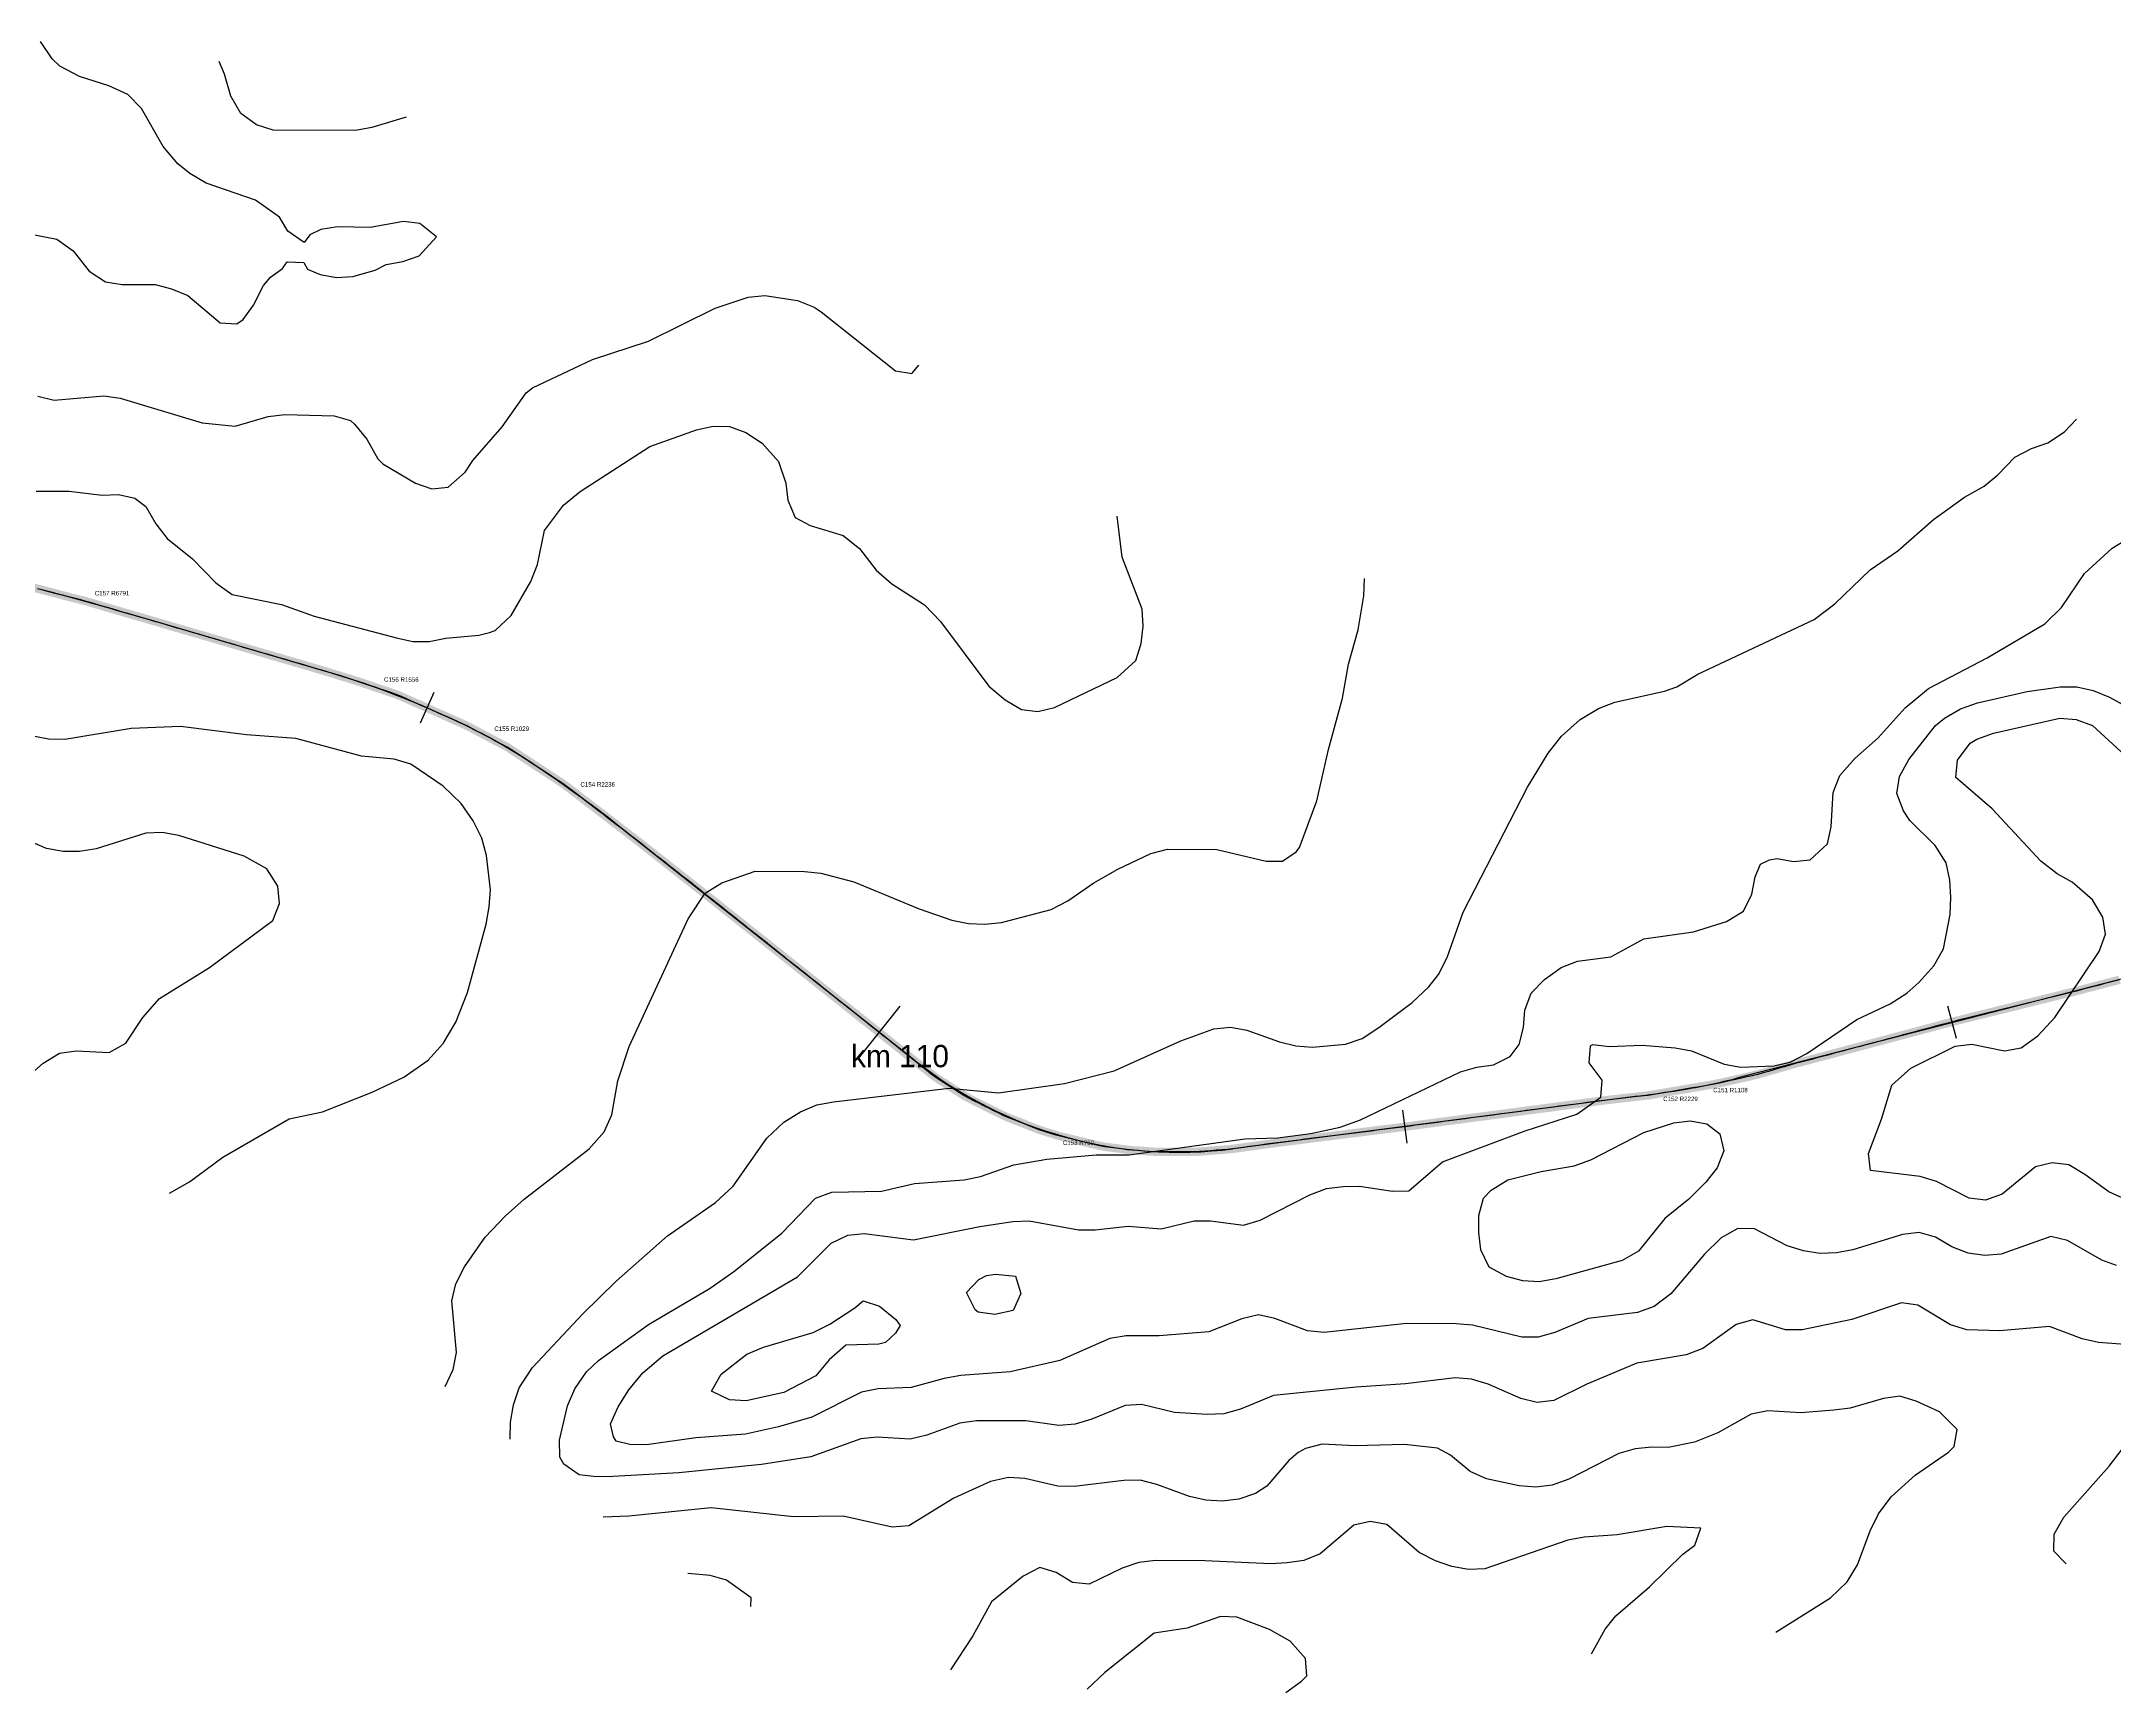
# Model space of a CAD drawing. Header units: metres. Extents: x 697254 to 930473, y 8023396 to 8227001.
# Drawn here: x 843607 to 847325, y 8076656 to 8079618 of the extents above; entities that cross this region are included whole.
import ezdxf

# ---------------------------------------------------------------- set-up
doc = ezdxf.new("R2010")
doc.units = ezdxf.units.M
for name, color, linetype in [('ALIGNMENT_FITTED', 4, 'Continuous'), ('CENTRELINE', 7, 'Continuous'), ('CHAINAGE', 7, 'Continuous'), ('CONTOUR_10M', 33, 'Continuous'), ('CONTOUR_INDEX_50M', 34, 'Continuous'), ('CURVE_LABELS', 4, 'Continuous'), ('GRADE_0-4', 3, 'Continuous')]:
    doc.layers.add(name, color=color, linetype=linetype)

msp = doc.modelspace()

# ---------------------------------------------------------------- linework, layer by layer
at = {"layer": 'ALIGNMENT_FITTED'}
for p, q in [((843612.6, 8078632.8), (843607.5, 8078634.1)), ((844117.3, 8078487.5), (843785.2, 8078584.7)), ((844337.6, 8078404.8), (844313.8, 8078415.4)), ((845174.5, 8077789), (844643.7, 8078209.3)), ((847475.7, 8077971.3), (846647.6, 8077757.8)), ((846470.4, 8077725.5), (845743.9, 8077631.1))]:
    msp.add_line(p, q, dxfattribs=at)
for centre, radius, start, end in [((841878.1, 8072066.5), 6791.4, 73.69148, 75.20319), ((843680.4, 8076994), 1556.2, 65.9816, 73.6915), ((843918.7, 8077464.8), 1029.1, 56.6611, 65.9816), ((843255.4, 8076456.6), 2236, 51.6203, 56.6611), ((845646.1, 8078384.5), 759.6, -128.3797, -82.6003), ((846371, 8078830.9), 1108.2, -80.3618, -75.5458), ((846183.3, 8079936.4), 2229.5, -82.6003, -80.3618)]:
    msp.add_arc(centre, radius, start, end, dxfattribs=at)
at = {"layer": 'CENTRELINE'}
msp.add_polyline3d([(847334.2, 8077934.3, 1211.6), (847324.5, 8077931.8, 1211.9), (847314.8, 8077929.3, 1212.3), (847305.1, 8077926.8, 1212.4), (847295.5, 8077924.2, 1212.1), (847285.8, 8077921.7, 1211.9), (847276.1, 8077919.2, 1211.6), (847266.4, 8077916.7, 1210.8), (847256.7, 8077914.2, 1210.1), (847247, 8077911.8, 1209.6), (847237.3, 8077909.4, 1209.3), (847227.5, 8077906.9, 1209), (847217.8, 8077904.5, 1208.7), (847208.1, 8077902.1, 1208.2), (847198.4, 8077899.7, 1207.7), (847188.7, 8077897.3, 1207), (847179, 8077894.9, 1206.7), (847169.2, 8077892.5, 1206.4), (847159.5, 8077890.1, 1206.3), (847149.8, 8077887.7, 1206.4), (847140.1, 8077885.2, 1206.5), (847130.4, 8077882.8, 1206.7), (847120.7, 8077880.4, 1206.7), (847111, 8077878, 1206.6), (847101.2, 8077875.6, 1206.5), (847091.5, 8077873.2, 1206.5), (847081.8, 8077870.8, 1206.5), (847072.1, 8077868.4, 1206.5), (847062.4, 8077865.9, 1206.1), (847052.7, 8077863.5, 1206), (847042.9, 8077861.1, 1206), (847033.2, 8077858.6, 1206), (847023.6, 8077856.1, 1205.9), (847013.9, 8077853.5, 1205.8), (847004.2, 8077850.9, 1205.7), (846994.5, 8077848.3, 1205.5), (846984.9, 8077845.8, 1205.3), (846975.2, 8077843.2, 1205), (846965.5, 8077840.6, 1204.7), (846955.9, 8077838, 1204.2), (846946.2, 8077835.4, 1204.1), (846936.5, 8077832.9, 1204.1), (846926.8, 8077830.3, 1204.2), (846917.2, 8077827.7, 1204.2), (846907.5, 8077825.1, 1204.3), (846897.8, 8077822.5, 1204.3), (846888.1, 8077820, 1204.2), (846878.5, 8077817.4, 1203.9), (846868.8, 8077814.8, 1203.6), (846859.1, 8077812.2, 1203.1), (846849.4, 8077809.7, 1202.4), (846839.8, 8077807.1, 1201.8), (846830.1, 8077804.5, 1201.4), (846820.4, 8077801.9, 1201.5), (846810.8, 8077799.3, 1201.5), (846801.1, 8077796.8, 1201.4), (846791.4, 8077794.2, 1201.3), (846781.7, 8077791.6, 1201.1), (846772.1, 8077789, 1200.9), (846762.4, 8077786.5, 1200.7), (846752.7, 8077783.9, 1200.6), (846743.1, 8077781.2, 1200.4), (846733.4, 8077778.4, 1200.2), (846723.8, 8077775.7, 1200.1), (846714.2, 8077772.9, 1200.2), (846704.6, 8077770.1, 1200.6), (846695, 8077767.3, 1201), (846685.4, 8077764.6, 1201.6), (846675.6, 8077762.3, 1201.7), (846665.9, 8077760, 1201.5), (846656.1, 8077757.8, 1201.2), (846646.3, 8077755.6, 1201.2), (846636.6, 8077753.4, 1201.1), (846626.8, 8077751.2, 1201), (846617, 8077749, 1201.3), (846607.2, 8077747, 1201.8), (846597.4, 8077745.3, 1202.3), (846587.5, 8077743.7, 1202.8), (846577.6, 8077742, 1203.3), (846567.7, 8077740.3, 1203.7), (846557.9, 8077738.6, 1203.7), (846548, 8077737, 1203.5), (846538.1, 8077735.3, 1203.3), (846528.3, 8077733.6, 1203.1), (846518.4, 8077731.9, 1203), (846508.5, 8077730.2, 1202.7), (846498.7, 8077728.6, 1202.4), (846488.8, 8077727, 1201.9), (846478.8, 8077725.9, 1201.4), (846468.9, 8077724.8, 1200.8), (846458.9, 8077723.6, 1200.3), (846449, 8077722.5, 1199.7), (846439, 8077721.3, 1199.4), (846429.1, 8077720.2, 1199.1), (846419.2, 8077719, 1198.9), (846409.2, 8077717.9, 1198.4), (846399.3, 8077716.6, 1198), (846389.4, 8077715.3, 1197.6), (846379.4, 8077714, 1197.2), (846369.5, 8077712.7, 1196.9), (846359.6, 8077711.4, 1196.5), (846349.7, 8077710.1, 1196.3), (846339.7, 8077708.8, 1196.2), (846329.8, 8077707.4, 1196), (846319.9, 8077706.1, 1195.8), (846310, 8077704.8, 1195.6), (846300, 8077703.5, 1195.4), (846290.1, 8077702.2, 1195.2), (846280.2, 8077700.9, 1194.9), (846270.3, 8077699.6, 1194.7), (846260.3, 8077698.3, 1194.3), (846250.4, 8077697, 1193.8), (846240.5, 8077695.6, 1193.3), (846230.6, 8077694.3, 1193), (846220.6, 8077693, 1192.8), (846210.7, 8077691.7, 1192.5), (846200.8, 8077690.4, 1192.4), (846190.9, 8077689.1, 1192.4), (846180.9, 8077687.8, 1192.4), (846171, 8077686.5, 1192.4), (846161.1, 8077685.2, 1192.4), (846151.2, 8077683.8, 1192.3), (846141.2, 8077682.5, 1192.2), (846131.3, 8077681.2, 1191.9), (846121.4, 8077679.9, 1191.6), (846111.5, 8077678.6, 1191.5), (846101.5, 8077677.3, 1191.3), (846091.6, 8077676, 1191.1), (846081.7, 8077674.7, 1190.8), (846071.8, 8077673.4, 1190.5), (846061.8, 8077672, 1190.1), (846051.9, 8077670.7, 1189.8), (846042, 8077669.4, 1189.4), (846032.1, 8077668.1, 1189), (846022.1, 8077666.9, 1189), (846012.2, 8077665.6, 1189.1), (846002.3, 8077664.4, 1189.2), (845992.3, 8077663.1, 1189.3), (845982.4, 8077661.9, 1189.4), (845972.5, 8077660.6, 1189.6), (845962.5, 8077659.4, 1189.9), (845952.6, 8077658.2, 1190.2), (845942.7, 8077656.9, 1190.4), (845932.7, 8077655.7, 1190.5), (845922.8, 8077654.4, 1190.4), (845912.9, 8077653.2, 1190.4), (845902.9, 8077651.9, 1190.4), (845893, 8077650.7, 1190.3), (845883.1, 8077649.4, 1190.3), (845873.1, 8077648.2, 1190.3), (845863.2, 8077646.9, 1190.3), (845853.3, 8077645.7, 1190.3), (845843.3, 8077644.4, 1190.2), (845833.4, 8077643.2, 1190.1), (845823.5, 8077641.9, 1189.9), (845813.6, 8077640.6, 1189.7), (845803.6, 8077639.2, 1189.6), (845793.7, 8077637.9, 1189.7), (845783.8, 8077636.5, 1190.3), (845773.9, 8077635.1, 1190.9), (845764, 8077633.8, 1191.3), (845754.1, 8077632.4, 1191.3), (845744.1, 8077631.1, 1191.4), (845734.2, 8077630.1, 1191.4), (845724.2, 8077629.3, 1191.2), (845714.2, 8077628.5, 1190.9), (845704.2, 8077627.7, 1190.7), (845694.3, 8077626.9, 1190.9), (845684.3, 8077626.1, 1191), (845674.3, 8077625.7, 1191), (845664.3, 8077625.7, 1191), (845654.3, 8077625.6, 1190.9), (845644.3, 8077625.6, 1190.9), (845634.2, 8077625.5, 1190.8), (845624.2, 8077625.5, 1190.8), (845614.2, 8077625.5, 1190.6), (845604.2, 8077625.8, 1190.2), (845594.2, 8077626.5, 1189.7), (845584.2, 8077627.2, 1189.3), (845574.3, 8077627.9, 1188.9), (845564.3, 8077628.5, 1188.6), (845554.3, 8077629.6, 1188.4), (845544.4, 8077630.9, 1188.5), (845534.5, 8077632.2, 1188.5), (845524.5, 8077633.5, 1188.4), (845514.6, 8077634.8, 1188.2), (845504.8, 8077636.7, 1187.8), (845495.1, 8077639.1, 1187.3), (845485.3, 8077641.4, 1186.8), (845475.6, 8077643.7, 1186.3), (845465.9, 8077646.1, 1186), (845456.1, 8077648.4, 1186), (845446.4, 8077650.8, 1186.1), (845436.7, 8077653.1, 1186.1), (845427.1, 8077655.9, 1186), (845417.5, 8077658.8, 1185.9), (845407.9, 8077661.7, 1185.6), (845398.4, 8077664.7, 1185.1), (845389, 8077668.4, 1184.5), (845379.7, 8077672, 1184.1), (845370.4, 8077675.7, 1183.7), (845361.1, 8077679.3, 1183.2), (845351.7, 8077682.9, 1182.8), (845342.4, 8077686.6, 1182.4), (845333.2, 8077690.6, 1182), (845324.3, 8077695, 1181.5), (845315.3, 8077699.5, 1181.5), (845306.4, 8077704, 1181.4), (845297.4, 8077708.5, 1181.2), (845288.5, 8077713, 1181.1), (845279.5, 8077717.4, 1181.2), (845270.6, 8077721.9, 1181.2), (845261.8, 8077726.7, 1181.1), (845253.3, 8077732.1, 1180.6), (845244.9, 8077737.5, 1180.2), (845236.5, 8077742.9, 1179.9), (845228.1, 8077748.4, 1179.6), (845219.7, 8077753.8, 1179.4), (845211.3, 8077759.2, 1179.3), (845203.3, 8077765.3, 1179), (845195.5, 8077771.5, 1178.6), (845187.7, 8077777.8, 1178.2), (845179.9, 8077784, 1177.8), (845172, 8077790.2, 1177.7), (845164.2, 8077796.5, 1177.6), (845156.4, 8077802.7, 1177.5), (845148.5, 8077808.9, 1177.4), (845140.7, 8077815.2, 1177.2), (845132.9, 8077821.4, 1176.9), (845125, 8077827.6, 1176.7), (845117.2, 8077833.9, 1176.5), (845109.4, 8077840.1, 1176.5), (845101.5, 8077846.3, 1176.6), (845093.7, 8077852.6, 1176.6), (845085.9, 8077858.8, 1176.5), (845078, 8077865, 1176.5), (845070.2, 8077871.3, 1176.4), (845062.4, 8077877.5, 1176.3), (845054.5, 8077883.8, 1176), (845046.7, 8077890, 1175.7), (845038.9, 8077896.2, 1175.4), (845031, 8077902.5, 1175.2), (845023.2, 8077908.7, 1175), (845015.4, 8077914.9, 1174.9), (845007.5, 8077921.2, 1174.9), (844999.7, 8077927.4, 1174.8), (844991.9, 8077933.6, 1174.7), (844984, 8077939.9, 1174.4), (844976.2, 8077946.1, 1174.2), (844968.4, 8077952.3, 1174.1), (844960.5, 8077958.6, 1174), (844952.7, 8077964.8, 1173.9), (844944.9, 8077971, 1173.7), (844937, 8077977.3, 1173.4), (844929.2, 8077983.5, 1173.2), (844921.4, 8077989.7, 1173.2), (844913.5, 8077996, 1173.1), (844905.7, 8078002.2, 1172.7), (844897.9, 8078008.4, 1172.5), (844890, 8078014.7, 1172.3), (844882.2, 8078020.9, 1172.2), (844874.4, 8078027.1, 1172.1), (844866.5, 8078033.4, 1171.9), (844858.7, 8078039.6, 1171.7), (844850.9, 8078045.8, 1171.5), (844843, 8078052.1, 1171.3), (844835.2, 8078058.3, 1171.3), (844827.4, 8078064.5, 1171.1), (844819.6, 8078070.8, 1170.8), (844811.7, 8078077, 1170.5), (844803.9, 8078083.2, 1170.3), (844796, 8078089.4, 1170.1), (844788.2, 8078095.6, 1169.9), (844780.3, 8078101.8, 1169.7), (844772.4, 8078108, 1169.6), (844764.6, 8078114.2, 1169.5), (844756.7, 8078120.4, 1169.3), (844748.8, 8078126.6, 1169), (844741, 8078132.8, 1168.7), (844733.1, 8078139, 1168.5), (844725.3, 8078145.2, 1168.3), (844717.4, 8078151.4, 1168.1), (844709.5, 8078157.6, 1167.9), (844701.7, 8078163.8, 1168), (844693.8, 8078170, 1168.3), (844685.9, 8078176.2, 1168.7), (844678.1, 8078182.4, 1168.9), (844670.2, 8078188.5, 1167.9), (844662.2, 8078194.6, 1167.1), (844654.3, 8078200.7, 1166.7), (844646.4, 8078206.8, 1166.6), (844638.4, 8078212.9, 1166.5), (844630.5, 8078219, 1166.4), (844622.5, 8078225.1, 1166.2), (844614.6, 8078231.2, 1165.9), (844606.7, 8078237.3, 1165.7), (844598.7, 8078243.4, 1165.5), (844590.8, 8078249.5, 1165.4), (844582.9, 8078255.6, 1165.1), (844574.9, 8078261.7, 1164.9), (844567, 8078267.8, 1164.9), (844559.1, 8078273.9, 1164.8), (844551.1, 8078280, 1164.8), (844543, 8078285.9, 1164.8), (844534.7, 8078291.4, 1164.7), (844526.3, 8078296.9, 1164.6), (844517.9, 8078302.4, 1164.5), (844509.6, 8078307.9, 1164.5), (844501.2, 8078313.4, 1164.5), (844492.9, 8078318.9, 1164.6), (844484.5, 8078324.4, 1164.6), (844476.1, 8078329.9, 1164.7), (844467.8, 8078335.4, 1164.7), (844459.4, 8078340.9, 1164.6), (844451, 8078346.4, 1164.3), (844442.7, 8078351.9, 1163.9), (844433.8, 8078356.6, 1163.6), (844425, 8078361.3, 1163.3), (844416.1, 8078365.9, 1163.1), (844407.3, 8078370.6, 1163), (844398.4, 8078375.3, 1163), (844389.6, 8078380, 1163), (844380.7, 8078384.7, 1162.9), (844371.9, 8078389.3, 1162.9), (844362.8, 8078393.6, 1163), (844353.6, 8078397.6, 1162.9), (844344.5, 8078401.7, 1162.8), (844335.4, 8078405.8, 1162.7), (844326.2, 8078409.9, 1162.7), (844317.1, 8078413.9, 1162.8), (844307.9, 8078418, 1162.9), (844298.8, 8078422.1, 1163), (844289.6, 8078426.2, 1162.9), (844280.5, 8078430.2, 1162.6), (844271.3, 8078434.3, 1162.1), (844262.2, 8078438.4, 1163), (844253.1, 8078442.5, 1163.7), (844243.8, 8078446.2, 1164.1), (844234.3, 8078449.5, 1164.2), (844224.8, 8078452.7, 1164.1), (844215.4, 8078455.9, 1163.9), (844205.9, 8078459.2, 1163.4), (844196.4, 8078462.4, 1162.9), (844187, 8078465.7, 1162.5), (844177.5, 8078468.9, 1162.3), (844167.9, 8078471.9, 1162.7), (844158.4, 8078474.9, 1163), (844148.8, 8078477.8, 1163.4), (844139.2, 8078480.8, 1163.7), (844129.7, 8078483.7, 1163.9), (844120.1, 8078486.7, 1163.9), (844110.5, 8078489.6, 1163.8), (844100.9, 8078492.4, 1163.8), (844091.3, 8078495.2, 1163.6), (844081.7, 8078498.1, 1163.3), (844072.1, 8078500.9, 1163.1), (844062.5, 8078503.7, 1163.3), (844052.9, 8078506.5, 1163.7), (844043.3, 8078509.3, 1163.9), (844033.7, 8078512.1, 1163.9), (844024.1, 8078514.9, 1163.9), (844014.5, 8078517.7, 1163.7), (844004.9, 8078520.5, 1163.5), (843995.2, 8078523.3, 1163.4), (843985.6, 8078526.1, 1163.3), (843976, 8078528.9, 1163.1), (843966.4, 8078531.7, 1162.9), (843956.8, 8078534.6, 1162.7), (843947.2, 8078537.4, 1162.9), (843937.6, 8078540.2, 1163.3), (843928, 8078543, 1163.5), (843918.4, 8078545.8, 1163.7), (843908.8, 8078548.6, 1163.7), (843899.2, 8078551.4, 1163.7), (843889.5, 8078554.2, 1163.6), (843879.9, 8078557, 1163.7), (843870.3, 8078559.8, 1163.7), (843860.7, 8078562.6, 1163.8), (843851.1, 8078565.4, 1164), (843841.5, 8078568.2, 1164.4), (843831.9, 8078571.1, 1164.9), (843822.3, 8078573.9, 1165.4), (843812.7, 8078576.7, 1165.7), (843803.1, 8078579.5, 1165.9), (843793.5, 8078582.3, 1166), (843783.8, 8078585.1, 1166.1), (843774.2, 8078587.9, 1166.1), (843764.6, 8078590.7, 1166), (843755, 8078593.5, 1165.8), (843745.4, 8078596.3, 1165.5), (843735.8, 8078599.1, 1165.5), (843726.2, 8078601.9, 1166.1), (843716.6, 8078604.7, 1166.6), (843707, 8078607.6, 1167.1), (843697.4, 8078610.4, 1167.4), (843687.8, 8078613.2, 1167.5), (843678.1, 8078615.8, 1167.1), (843668.4, 8078618.2, 1166.4), (843658.7, 8078620.6, 1165.9), (843649, 8078623.1, 1165.3), (843639.3, 8078625.7, 1164.9), (843629.6, 8078628.3, 1164.5), (843620, 8078630.8, 1164.2), (843610.3, 8078633.4, 1164.1), (843600.6, 8078635.9, 1164.1)], dxfattribs=at)
at = {"layer": 'CHAINAGE'}
for p, q in [((844311, 8078449.5), (844286.6, 8078394.7)), ((845146.7, 8077887.1), (845072, 8077793.2)), ((847025.5, 8077887.6), (847041, 8077829.7)), ((846048, 8077700.5), (846055.8, 8077641))]:
    msp.add_line(p, q, dxfattribs=at)
at = {"layer": 'CONTOUR_10M'}
for points, elevation in [([(843517.3, 8079285.4), (843635.2, 8079263), (843664.4, 8079241.7), (843693.3, 8079205.4), (843722.6, 8079186.3), (843752, 8079181.5), (843811.2, 8079181.5), (843840.6, 8079173.6), (843870, 8079162.1), (843928.2, 8079112.9), (843957.8, 8079111.3), (843969.5, 8079119), (843987.9, 8079144.4), (844005.4, 8079179.9), (844018.3, 8079195), (844039.7, 8079210.1), (844048.3, 8079222), (844077.9, 8079221.1), (844084.3, 8079209.4), (844107.1, 8079199.5), (844136.5, 8079194.2), (844166.1, 8079195.8), (844205.9, 8079207.3), (844225.6, 8079217.4), (844255.3, 8079222.6), (844285, 8079232.9), (844316, 8079267), (844286, 8079290.9), (844256.5, 8079294.7), (844197.2, 8079283.6), (844138.1, 8079285.1), (844108.4, 8079280.4), (844088.6, 8079270.9), (844078.5, 8079257.1), (844049.3, 8079277.3), (844034.1, 8079302.6), (843991.1, 8079332.7), (843902.9, 8079363.4), (843873.6, 8079380.5), (843851.8, 8079398), (843825.8, 8079429.2), (843786.9, 8079497.5), (843762.4, 8079522.6), (843728.5, 8079538.1), (843676, 8079554.9), (843640.4, 8079573.2), (843626.8, 8079586.5), (843605.6, 8079617.6)], 1140), ([(843598, 8078810.6), (843657.1, 8078811.1), (843716.1, 8078803.7), (843745.7, 8078804.9), (843775.1, 8078798.4), (843794.9, 8078783.4), (843812.6, 8078752.3), (843833, 8078726.1), (843878.1, 8078689.6), (843920.4, 8078646.7), (843949.6, 8078625.7), (844038, 8078607.6), (844096.7, 8078586.4), (844243.9, 8078547.6), (844273.3, 8078541), (844302.9, 8078540.9), (844332.5, 8078547.4), (844391.7, 8078552.5), (844410.7, 8078557.5), (844421.4, 8078561), (844449.6, 8078587.6), (844485.3, 8078648.6), (844496.8, 8078679.2), (844509.8, 8078740.5), (844543.5, 8078785.9), (844573.5, 8078810.5), (844698.4, 8078891.2), (844782.2, 8078921), (844811.9, 8078927.3), (844841.5, 8078927), (844870.8, 8078916.1), (844900.1, 8078896.7), (844929.1, 8078863.8), (844942.4, 8078825.5), (844945.9, 8078794.7), (844958.9, 8078763.7), (844986.3, 8078749.2), (845045.1, 8078731.1), (845074.2, 8078708.2), (845104.1, 8078668.9), (845132.3, 8078644.7), (845190.8, 8078607), (845219.8, 8078576.8), (845306.5, 8078461.1), (845335.7, 8078436.7), (845364.9, 8078419.2), (845394.4, 8078415.5), (845424.1, 8078422.7), (845536.4, 8078476.9), (845570, 8078507.1), (845579.4, 8078537.7), (845583.4, 8078568.5), (845581.2, 8078599.3), (845545.8, 8078692.2), (845536.7, 8078765.9)], 1160), ([(844448.2, 8077110.2), (844448.6, 8077141), (844454.1, 8077171.7), (844464, 8077202.3), (844487.8, 8077238.9), (844578.1, 8077335.1), (844638.2, 8077393.5), (844730.2, 8077474.8), (844816, 8077534.9), (844848, 8077564.3), (844908.5, 8077650), (844938.6, 8077678.7), (844968.5, 8077697.3), (844998.2, 8077709.8), (845027.9, 8077715.2), (845235.2, 8077739.7), (845323.7, 8077731.6), (845442.3, 8077748.4), (845531.3, 8077771.2), (845650.5, 8077824.7), (845710, 8077846.5), (845739.6, 8077849.6), (845769, 8077843.7), (845827.8, 8077822.9), (845857.2, 8077816), (845886.7, 8077813.3), (845945.9, 8077818.7), (845975.7, 8077829.1), (846005.6, 8077848.6), (846065.5, 8077893.9), (846095.5, 8077922), (846113.1, 8077943.9), (846128.1, 8077974.4), (846156.9, 8078055.4), (846272.7, 8078279.7), (846309.7, 8078340.7), (846333.3, 8078371.1), (846367, 8078401.3), (846399.6, 8078421.1), (846429.3, 8078432.3), (846518.3, 8078451.9), (846540.2, 8078459.9), (846578, 8078482.5), (846786.6, 8078580.9), (846823.7, 8078609), (846887.1, 8078669.5), (846936.4, 8078703.6), (847000.2, 8078759.9), (847056.3, 8078800), (847091.4, 8078819.9), (847116.1, 8078840.2), (847146.2, 8078871.7), (847176.1, 8078887.3), (847205.8, 8078897.8), (847235.7, 8078917.6), (847257.2, 8078940.2)], 1180), ([(847414.6, 8077274.5), (847296.5, 8077284), (847267.1, 8077290.1), (847208.4, 8077312.2), (847119.6, 8077304.7), (847060.5, 8077306.4), (847031.1, 8077315.4), (846972.5, 8077350.7), (846943.1, 8077355), (846853.9, 8077325.2), (846764.9, 8077306.5), (846735.3, 8077306.5), (846676.5, 8077324.1), (846646.8, 8077315.8), (846587, 8077272.8), (846557.2, 8077261.8), (846468.3, 8077246.5), (846379, 8077208.7), (846319.4, 8077179.5), (846289.7, 8077176.3), (846260.3, 8077183), (846201.6, 8077208.9), (846172.2, 8077218.2), (846142.7, 8077220.6), (846053.8, 8077209.5), (845965.1, 8077203.8), (845817, 8077188.5), (845757.5, 8077163.9), (845727.8, 8077155.7), (845698.2, 8077154.4), (845639.2, 8077158.1), (845580.3, 8077172.2), (845550.7, 8077170.8), (845491.2, 8077146.3), (845461.5, 8077137.5), (845431.9, 8077134.9), (845372.9, 8077143), (845284.2, 8077143), (845254.6, 8077139.1), (845195.1, 8077117.5), (845165.4, 8077110.3), (845106.4, 8077113.9), (845076.8, 8077110.9), (844987.5, 8077078.5), (844898.6, 8077064.8), (844750.6, 8077050.2), (844632.3, 8077043.3), (844602.7, 8077042.7), (844571.5, 8077046.6), (844544, 8077065.6), (844537, 8077078), (844536.7, 8077108.7), (844550.8, 8077170.1), (844563.8, 8077200.6), (844585, 8077231), (844606.2, 8077251.7), (844696, 8077316), (844806.7, 8077381.2), (844849, 8077411.3), (844935.2, 8077479.9), (844995.4, 8077542.7), (845025.1, 8077553.3), (845113.9, 8077555.4), (845173.2, 8077569.2), (845262, 8077575.3), (845291.6, 8077581.4), (845351.1, 8077602.5), (845410.4, 8077612.6), (845499.2, 8077620.4), (845558.3, 8077620.4), (845765.7, 8077649.1), (845824.9, 8077651), (845884.1, 8077658.6), (845936.2, 8077669.9), (845973.2, 8077683.4), (846152, 8077769.5), (846181.7, 8077777.8), (846211.3, 8077781.6), (846241.2, 8077796.5), (846257.2, 8077818.3), (846265.1, 8077849), (846267.4, 8077879.7), (846279.1, 8077910.3), (846302.6, 8077934.8), (846332.6, 8077956.5), (846362.3, 8077967.9), (846421.6, 8077975.6), (846481.2, 8078007.7), (846570.1, 8078020.6), (846629.5, 8078038.7), (846659.9, 8078057.7), (846675, 8078088.2), (846680.5, 8078118.9), (846690.4, 8078141.5), (846706.3, 8078149.3), (846720.1, 8078151.9), (846749.6, 8078146.6), (846779.2, 8078149.5), (846810.5, 8078178.3), (846816.8, 8078208.9), (846820.7, 8078270.4), (846832.7, 8078301), (846859.6, 8078331.3), (846901.2, 8078368.4), (846949.4, 8078422.1), (846991.4, 8078457.1), (847097, 8078512), (847200.3, 8078572.6), (847230.3, 8078602.4), (847271.4, 8078662.9), (847320.8, 8078708.4), (847380.6, 8078745.1)], 1190), ([(844331.2, 8077204.6), (844345.9, 8077235.1), (844351.5, 8077265.8), (844343.6, 8077358.2), (844350.8, 8077388.9), (844366.3, 8077419.4), (844403.1, 8077472.4), (844439.2, 8077510.5), (844473.3, 8077540.7), (844589.7, 8077631.1), (844616.7, 8077661.4), (844630.1, 8077692), (844641.3, 8077753.3), (844661.3, 8077814.6), (844767.4, 8078043.9), (844797.7, 8078089.6), (844827.6, 8078108), (844887.1, 8078129.3), (844975.8, 8078128.7), (845005.3, 8078125.4), (845064.1, 8078110), (845181.5, 8078061.7), (845240.3, 8078041.4), (845269.8, 8078035.3), (845299.3, 8078034), (845328.9, 8078037.3), (845418, 8078060.4), (845447.8, 8078075.9), (845494.6, 8078108.3), (845537.5, 8078133), (845597, 8078160.8), (845626.7, 8078168.4), (845715.4, 8078168.1), (845803.7, 8078147.2), (845833.3, 8078147.4), (845857.6, 8078163.7), (845863.3, 8078171.7), (845894.4, 8078255.4), (845915.5, 8078347.4), (845940.9, 8078439.3), (845951.3, 8078500.7), (845968.6, 8078561.9), (845978.9, 8078623.3), (845980.4, 8078654.1)], 1170), ([(843837.4, 8077551.5), (843872.7, 8077571.7), (843932.6, 8077616.1), (844052, 8077685), (844111.3, 8077697.7), (844200.6, 8077732.7), (844257.2, 8077759.8), (844300.9, 8077789.9), (844328.1, 8077820.2), (844350.5, 8077858.4), (844371.3, 8077911.8), (844405, 8078034.4), (844410.6, 8078065), (844412.6, 8078095.8), (844405.8, 8078157.5), (844397.3, 8078188.4), (844381.5, 8078219.4), (844360.2, 8078250.6), (844327.9, 8078281.9), (844269.6, 8078321.2), (844240.2, 8078330.2), (844181.2, 8078335.3), (844063.5, 8078366.9), (843974.9, 8078374), (843856.9, 8078388.8), (843768.2, 8078385), (843649.6, 8078365.1), (843620.1, 8078365.9), (843561.1, 8078377.3)], 1160), ([(847359.9, 8077533.6), (847314.7, 8077554.1), (847272.1, 8077585.3), (847242.9, 8077602.5), (847213.4, 8077606.2), (847183.7, 8077598.8), (847123.7, 8077549.8), (847094, 8077538.9), (847064.5, 8077542.5), (847005.9, 8077572.6), (846976.5, 8077581.4), (846887.4, 8077592.1), (846883.8, 8077623), (846907.4, 8077684.1), (846925.5, 8077745.4), (846959.8, 8077775.6), (847039.6, 8077815.5), (847069.2, 8077819.1), (847128.1, 8077807), (847157.8, 8077812.2), (847187.7, 8077833.8), (847217.8, 8077867), (847297.7, 8077985.3), (847309.1, 8078015.9), (847304.4, 8078046.7), (847285.4, 8078077.8), (847249, 8078109.2), (847222.2, 8078124.4), (847193, 8078147.2), (847105.9, 8078241), (847040.6, 8078297.5), (847043.5, 8078328.2), (847066.4, 8078358.6), (847078.5, 8078366.2), (847108.2, 8078376.6), (847226.9, 8078403.5), (847256.5, 8078401.5), (847285.8, 8078390.5), (847344, 8078336.6)], 1210), ([(846480.9, 8077660.6), (846534.7, 8077677.8), (846564.4, 8077681.5), (846593.8, 8077676.1), (846617.4, 8077658.3), (846624.5, 8077627.4), (846612.8, 8077596.8), (846592, 8077571.6), (846562, 8077541), (846518.6, 8077506.1), (846471.7, 8077447.7), (846441.9, 8077430.9), (846323.1, 8077397.7), (846293.4, 8077392.6), (846263.9, 8077394.2), (846234.5, 8077402), (846203.5, 8077419.1), (846188.8, 8077450.1), (846184.9, 8077481), (846184.9, 8077511.7), (846193.8, 8077542.4), (846207.5, 8077556.7), (846237.4, 8077575.5), (846296.8, 8077590.5), (846356.1, 8077600.4), (846385.8, 8077611.3), (846480.9, 8077660.6)], 1210), ([(845302.5, 8077403.6), (845318.2, 8077406.1), (845354.3, 8077402.7), (845363.7, 8077371.8), (845350, 8077341.2), (845317, 8077333.7), (845287.5, 8077337.9), (845281.8, 8077342.4), (845266.1, 8077373.4), (845288.5, 8077396.6), (845302.5, 8077403.6)], 1210), ([(845065.9, 8077346), (845081, 8077358.2), (845110.4, 8077349.1), (845139.5, 8077324.8), (845147.3, 8077313.9), (845139.1, 8077300.6), (845121.1, 8077283.5), (845109.2, 8077280.7), (845050.1, 8077279), (845020.1, 8077252.8), (844996, 8077224.1), (844938.6, 8077194.3), (844871, 8077179.3), (844841.5, 8077180.6), (844809, 8077196.5), (844826.2, 8077227), (844872.4, 8077262.5), (844902.2, 8077275.6), (844991.3, 8077301.8), (845021.1, 8077316.6), (845065.9, 8077346)], 1210), ([(846717.7, 8076763.9), (846815.8, 8076825.4), (846845.5, 8076854.1), (846864.3, 8076884.6), (846887, 8076945.7), (846901.6, 8076976.3), (846924.7, 8077006.7), (846967.4, 8077046), (847027.2, 8077086.9), (847037.3, 8077097.1), (847042.7, 8077127.8), (847011.1, 8077159.1), (846969.6, 8077178.3), (846940.2, 8077187.6), (846910.6, 8077183.4), (846851.2, 8077166.1), (846821.6, 8077162.6), (846762.4, 8077157.7), (846703.3, 8077161.2), (846673.6, 8077155.3), (846613.9, 8077121.4), (846571.7, 8077105), (846524.8, 8077095.3), (846495.3, 8077096.1), (846465.7, 8077092.9), (846436, 8077084.4), (846346.5, 8077038.7), (846316.8, 8077028), (846287.2, 8077024.4), (846257.6, 8077026.6), (846198.7, 8077039.4), (846169.4, 8077052), (846134.6, 8077081.7), (846111, 8077093.9), (846052, 8077100.7), (845963.3, 8077098.3), (845904.2, 8077101.2), (845874.5, 8077093.4), (845861, 8077086.3), (845844.6, 8077071.8), (845804.8, 8077025.7), (845784.5, 8077012.8), (845754.8, 8077002.7), (845725.1, 8076999.1), (845695.6, 8077000.9), (845666.2, 8077007.2), (845607.4, 8077029.2), (845578, 8077036.8), (845548.4, 8077036.1), (845459.6, 8077025.6), (845430, 8077026.1), (845371.1, 8077040), (845341.6, 8077041.7), (845309.3, 8077034.1), (845243.8, 8077004.4), (845162.8, 8076954.6), (845133.2, 8076952.3), (845044.9, 8076972), (844956.2, 8076971.1), (844808.7, 8076987.1), (844660.6, 8076971.9), (844614.7, 8076970.5)], 1180), ([(847238.6, 8076886.5), (847216.5, 8076909.4), (847216.9, 8076940.1), (847234.5, 8076970.6), (847315.6, 8077061.6), (847352.7, 8077110.5)], 1190), ([(846387.3, 8076725.2), (846411.6, 8076769.2), (846431, 8076793.3), (846491, 8076845.2), (846551.1, 8076904.1), (846572.6, 8076920.3), (846583.2, 8076950.9), (846522.4, 8076953.9), (846433.5, 8076938.8), (846374.3, 8076934.4), (846344.7, 8076929.2), (846196, 8076877.9), (846166.4, 8076876.2), (846136.9, 8076881.6), (846107.6, 8076891.9), (846078.3, 8076907.1), (846020, 8076957.1), (845990.5, 8076962.9), (845960.9, 8076956.1), (845900.9, 8076904.6), (845871.1, 8076892.9), (845841.5, 8076888.2), (845811.9, 8076886.7), (845693.8, 8076892.1), (845605.1, 8076892.6), (845575.5, 8076889.2), (845545.8, 8076879.1), (845486.2, 8076850), (845456.6, 8076853), (845427.4, 8076871), (845398, 8076880.1), (845368.2, 8076864.5), (845311.2, 8076818.6), (845277.7, 8076757.5), (845237.4, 8076696.7)], 1170), ([(844879.7, 8076810.4), (844880.5, 8076825.9), (844836.1, 8076857.4), (844806.6, 8076866), (844766.8, 8076869.4)], 1170), ([(845838.8, 8076655.8), (845867.4, 8076676.1), (845876.4, 8076685.9), (845874.1, 8076716.7), (845847.1, 8076748), (845809.9, 8076769), (845751.2, 8076791.1), (845721.6, 8076792.3), (845662.2, 8076771.2), (845602.9, 8076762.5), (845514.4, 8076692), (845482.5, 8076661.8)], 1160)]:
    msp.add_lwpolyline(points, dxfattribs=dict(at, elevation=elevation))
at = {"layer": 'CONTOUR_INDEX_50M'}
for points, elevation in [([(844261.5, 8079481.5), (844200.2, 8079463.2), (844170.5, 8079458.1), (844022.8, 8079458.6), (843993.4, 8079468.2), (843965.1, 8079488.4), (843946.8, 8079519.5), (843935.8, 8079559), (843925.9, 8079581.4)], 1150), ([(843600.9, 8078981.5), (843630.3, 8078974), (843719.1, 8078982), (843748.6, 8078977.7), (843895.7, 8078933.7), (843954.7, 8078927.3), (844014.1, 8078944.6), (844043.7, 8078948.5), (844132.4, 8078946.3), (844161.8, 8078937.4), (844168.8, 8078931), (844190.8, 8078904.2), (844210.6, 8078868.7), (844219.6, 8078859.8), (844278.1, 8078825.4), (844307.5, 8078815.3), (844337.1, 8078818), (844367.1, 8078844.8), (844381.1, 8078865.8), (844433.5, 8078926.5), (844476.6, 8078987.3), (844487.9, 8078996.4), (844595.8, 8079046.9), (844696.2, 8079079.7), (844815.5, 8079139), (844874.9, 8079158.8), (844904.6, 8079161.8), (844963.5, 8079152.9), (844992.9, 8079141), (845005.8, 8079132.3), (845138.8, 8079026.9), (845168.2, 8079021.9), (845180.8, 8079037)], 1150), ([(847328.5, 8077421.8), (847302.3, 8077431.2), (847240.5, 8077466.7), (847211.1, 8077473.8), (847121.9, 8077441.9), (847092.3, 8077439.6), (847062.8, 8077443.9), (847033.4, 8077455.6), (847004.2, 8077472.4), (846974.8, 8077481.3), (846945.1, 8077477.6), (846856, 8077450.2), (846826.4, 8077444.8), (846796.8, 8077443.5), (846767.3, 8077448), (846737.9, 8077457.4), (846679.3, 8077487.4), (846649.7, 8077488.1), (846619.9, 8077471.2), (846589.8, 8077442.1), (846529.5, 8077371.1), (846499.6, 8077348.1), (846469.8, 8077337.8), (846381, 8077326.5), (846321.4, 8077301.7), (846291.7, 8077293.2), (846262.2, 8077293.4), (846173.9, 8077314.6), (846144.3, 8077317.2), (846055.7, 8077317.8), (845907.6, 8077301.4), (845878.1, 8077304.6), (845819.4, 8077326.6), (845789.9, 8077333.2), (845760.2, 8077326.2), (845700.7, 8077303.1), (845611.9, 8077295.9), (845552.8, 8077295.7), (845523.2, 8077291), (845433.8, 8077251.3), (845344.8, 8077231), (845256, 8077224.3), (845226.4, 8077219.4), (845167, 8077203.2), (845107.8, 8077200.5), (845078.2, 8077194.5), (844988.8, 8077149.6), (844929.3, 8077132.3), (844870, 8077119.5), (844781.2, 8077112.7), (844692.3, 8077099.9), (844662.8, 8077100.7), (844638.4, 8077107), (844633.5, 8077114.6), (844627.9, 8077138), (844641.8, 8077168.5), (844661, 8077199), (844686.1, 8077229.3), (844721.9, 8077259.5), (844963.5, 8077401.2), (845023.6, 8077462.1), (845053.4, 8077476.4), (845083, 8077479.4), (845171.5, 8077468), (845290.1, 8077492), (845349.4, 8077500.9), (845379, 8077501.7), (845467.4, 8077485.6), (845496.9, 8077485.7), (845556.2, 8077492.3), (845615.2, 8077487.5), (845674.5, 8077501.8), (845704.1, 8077502.1), (845763.1, 8077494.2), (845792.8, 8077503), (845882.3, 8077548.6), (845912, 8077559.7), (845941.6, 8077563.8), (845971.2, 8077563.9), (846030.2, 8077555.4), (846059.7, 8077556), (846119.7, 8077607.9), (846268.5, 8077663.2), (846360.9, 8077693.4), (846404.2, 8077723.5), (846406.1, 8077754.2), (846382.8, 8077785.4), (846385.1, 8077816.1), (846389.3, 8077818.4), (846418.8, 8077814.8), (846478, 8077816.9), (846537, 8077812), (846566.5, 8077806.8), (846625.2, 8077783), (846654.7, 8077777.5), (846714, 8077779.8), (846743.5, 8077786.5), (846773.3, 8077802), (846863, 8077863), (846922.6, 8077891.4), (846952.5, 8077910.4), (846974.3, 8077929.2), (847000.8, 8077959.6), (847018.5, 8077990), (847030.2, 8078051.4), (847031.5, 8078082.2), (847029.5, 8078113), (847023, 8078143.9), (847003.6, 8078175), (846957.8, 8078220.3), (846946.6, 8078237.5), (846935, 8078268.5), (846939.3, 8078299.2), (846956.3, 8078329.7), (847004.3, 8078390.4), (847020, 8078403.7), (847049, 8078420.5), (847079.6, 8078431.3), (847168.6, 8078451.7), (847227.9, 8078459.9), (847257.5, 8078459.6), (847286.9, 8078453.5), (847316.3, 8078441.6), (847404.1, 8078393)], 1200), ([(843594.9, 8077771), (843610.3, 8077784.7), (843640.1, 8077802.7), (843669.8, 8077806.9), (843728.8, 8077803.9), (843758.7, 8077820.6), (843789, 8077866.5), (843819.1, 8077901), (843908.7, 8077956.3), (844022.3, 8078040.8), (844034.3, 8078071.4), (844031.1, 8078102.2), (844011.4, 8078133.3), (843971.2, 8078156.4), (843853.6, 8078193.2), (843824.2, 8078198.5), (843794.6, 8078197.4), (843705.4, 8078169), (843675.8, 8078164.7), (843646.2, 8078164.7), (843616.8, 8078169.6), (843587.4, 8078182.4)], 1150)]:
    msp.add_lwpolyline(points, dxfattribs=dict(at, elevation=elevation))
at = {"layer": 'GRADE_0-4', "const_width": 15}
msp.add_lwpolyline([(847334.2, 8077934.3), (847324.5, 8077931.8), (847314.8, 8077929.3), (847305.1, 8077926.8), (847295.5, 8077924.2), (847285.8, 8077921.7), (847276.1, 8077919.2), (847266.4, 8077916.7), (847256.7, 8077914.2), (847247, 8077911.8), (847237.3, 8077909.4), (847227.5, 8077906.9), (847217.8, 8077904.5), (847208.1, 8077902.1), (847198.4, 8077899.7), (847188.7, 8077897.3), (847179, 8077894.9), (847169.2, 8077892.5), (847159.5, 8077890.1), (847149.8, 8077887.7), (847140.1, 8077885.2), (847130.4, 8077882.8), (847120.7, 8077880.4), (847111, 8077878), (847101.2, 8077875.6), (847091.5, 8077873.2), (847081.8, 8077870.8), (847072.1, 8077868.4), (847062.4, 8077865.9), (847052.7, 8077863.5), (847042.9, 8077861.1), (847033.2, 8077858.6), (847023.6, 8077856.1), (847013.9, 8077853.5), (847004.2, 8077850.9), (846994.5, 8077848.3), (846984.9, 8077845.8), (846975.2, 8077843.2), (846965.5, 8077840.6), (846955.9, 8077838), (846946.2, 8077835.4), (846936.5, 8077832.9), (846926.8, 8077830.3), (846917.2, 8077827.7), (846907.5, 8077825.1), (846897.8, 8077822.5), (846888.1, 8077820), (846878.5, 8077817.4), (846868.8, 8077814.8), (846859.1, 8077812.2), (846849.4, 8077809.7), (846839.8, 8077807.1), (846830.1, 8077804.5), (846820.4, 8077801.9), (846810.8, 8077799.3), (846801.1, 8077796.8), (846791.4, 8077794.2), (846781.7, 8077791.6), (846772.1, 8077789), (846762.4, 8077786.5), (846752.7, 8077783.9), (846743.1, 8077781.2), (846733.4, 8077778.4), (846723.8, 8077775.7), (846714.2, 8077772.9), (846704.6, 8077770.1), (846695, 8077767.3), (846685.4, 8077764.6), (846675.6, 8077762.3), (846665.9, 8077760), (846656.1, 8077757.8), (846646.3, 8077755.6), (846636.6, 8077753.4), (846626.8, 8077751.2), (846617, 8077749), (846607.2, 8077747), (846597.4, 8077745.3), (846587.5, 8077743.7), (846577.6, 8077742), (846567.7, 8077740.3), (846557.9, 8077738.6), (846548, 8077737), (846538.1, 8077735.3), (846528.3, 8077733.6), (846518.4, 8077731.9), (846508.5, 8077730.2), (846498.7, 8077728.6), (846488.8, 8077727), (846478.8, 8077725.9), (846468.9, 8077724.8), (846458.9, 8077723.6), (846449, 8077722.5), (846439, 8077721.3), (846429.1, 8077720.2), (846419.2, 8077719), (846409.2, 8077717.9), (846399.3, 8077716.6), (846389.4, 8077715.3), (846379.4, 8077714), (846369.5, 8077712.7), (846359.6, 8077711.4), (846349.7, 8077710.1), (846339.7, 8077708.8), (846329.8, 8077707.4), (846319.9, 8077706.1), (846310, 8077704.8), (846300, 8077703.5), (846290.1, 8077702.2), (846280.2, 8077700.9), (846270.3, 8077699.6), (846260.3, 8077698.3), (846250.4, 8077697), (846240.5, 8077695.6), (846230.6, 8077694.3), (846220.6, 8077693), (846210.7, 8077691.7), (846200.8, 8077690.4), (846190.9, 8077689.1), (846180.9, 8077687.8), (846171, 8077686.5), (846161.1, 8077685.2), (846151.2, 8077683.8), (846141.2, 8077682.5), (846131.3, 8077681.2), (846121.4, 8077679.9), (846111.5, 8077678.6), (846101.5, 8077677.3), (846091.6, 8077676), (846081.7, 8077674.7), (846071.8, 8077673.4), (846061.8, 8077672), (846051.9, 8077670.7), (846042, 8077669.4), (846032.1, 8077668.1), (846022.1, 8077666.9), (846012.2, 8077665.6), (846002.3, 8077664.4), (845992.3, 8077663.1), (845982.4, 8077661.9), (845972.5, 8077660.6), (845962.5, 8077659.4), (845952.6, 8077658.2), (845942.7, 8077656.9), (845932.7, 8077655.7), (845922.8, 8077654.4), (845912.9, 8077653.2), (845902.9, 8077651.9), (845893, 8077650.7), (845883.1, 8077649.4), (845873.1, 8077648.2), (845863.2, 8077646.9), (845853.3, 8077645.7), (845843.3, 8077644.4), (845833.4, 8077643.2), (845823.5, 8077641.9), (845813.6, 8077640.6), (845803.6, 8077639.2), (845793.7, 8077637.9), (845783.8, 8077636.5), (845773.9, 8077635.1), (845764, 8077633.8), (845754.1, 8077632.4), (845744.1, 8077631.1), (845734.2, 8077630.1), (845724.2, 8077629.3), (845714.2, 8077628.5), (845704.2, 8077627.7), (845694.3, 8077626.9), (845684.3, 8077626.1), (845674.3, 8077625.7), (845664.3, 8077625.7), (845654.3, 8077625.6), (845644.3, 8077625.6), (845634.2, 8077625.5), (845624.2, 8077625.5), (845614.2, 8077625.5), (845604.2, 8077625.8), (845594.2, 8077626.5), (845584.2, 8077627.2), (845574.3, 8077627.9), (845564.3, 8077628.5), (845554.3, 8077629.6), (845544.4, 8077630.9), (845534.5, 8077632.2), (845524.5, 8077633.5), (845514.6, 8077634.8), (845504.8, 8077636.7), (845495.1, 8077639.1), (845485.3, 8077641.4), (845475.6, 8077643.7), (845465.9, 8077646.1), (845456.1, 8077648.4), (845446.4, 8077650.8), (845436.7, 8077653.1), (845427.1, 8077655.9), (845417.5, 8077658.8), (845407.9, 8077661.7), (845398.4, 8077664.7), (845389, 8077668.4), (845379.7, 8077672), (845370.4, 8077675.7), (845361.1, 8077679.3), (845351.7, 8077682.9), (845342.4, 8077686.6), (845333.2, 8077690.6), (845324.3, 8077695), (845315.3, 8077699.5), (845306.4, 8077704), (845297.4, 8077708.5), (845288.5, 8077713), (845279.5, 8077717.4), (845270.6, 8077721.9), (845261.8, 8077726.7), (845253.3, 8077732.1), (845244.9, 8077737.5), (845236.5, 8077742.9), (845228.1, 8077748.4), (845219.7, 8077753.8), (845211.3, 8077759.2), (845203.3, 8077765.3), (845195.5, 8077771.5), (845187.7, 8077777.8), (845179.9, 8077784), (845172, 8077790.2), (845164.2, 8077796.5), (845156.4, 8077802.7), (845148.5, 8077808.9), (845140.7, 8077815.2), (845132.9, 8077821.4), (845125, 8077827.6), (845117.2, 8077833.9), (845109.4, 8077840.1), (845101.5, 8077846.3), (845093.7, 8077852.6), (845085.9, 8077858.8), (845078, 8077865), (845070.2, 8077871.3), (845062.4, 8077877.5), (845054.5, 8077883.8), (845046.7, 8077890), (845038.9, 8077896.2), (845031, 8077902.5), (845023.2, 8077908.7), (845015.4, 8077914.9), (845007.5, 8077921.2), (844999.7, 8077927.4), (844991.9, 8077933.6), (844984, 8077939.9), (844976.2, 8077946.1), (844968.4, 8077952.3), (844960.5, 8077958.6), (844952.7, 8077964.8), (844944.9, 8077971), (844937, 8077977.3), (844929.2, 8077983.5), (844921.4, 8077989.7), (844913.5, 8077996), (844905.7, 8078002.2), (844897.9, 8078008.4), (844890, 8078014.7), (844882.2, 8078020.9), (844874.4, 8078027.1), (844866.5, 8078033.4), (844858.7, 8078039.6), (844850.9, 8078045.8), (844843, 8078052.1), (844835.2, 8078058.3), (844827.4, 8078064.5), (844819.6, 8078070.8), (844811.7, 8078077), (844803.9, 8078083.2), (844796, 8078089.4), (844788.2, 8078095.6), (844780.3, 8078101.8), (844772.4, 8078108), (844764.6, 8078114.2), (844756.7, 8078120.4), (844748.8, 8078126.6), (844741, 8078132.8), (844733.1, 8078139), (844725.3, 8078145.2), (844717.4, 8078151.4), (844709.5, 8078157.6), (844701.7, 8078163.8), (844693.8, 8078170), (844685.9, 8078176.2), (844678.1, 8078182.4), (844670.2, 8078188.5), (844662.2, 8078194.6), (844654.3, 8078200.7), (844646.4, 8078206.8), (844638.4, 8078212.9), (844630.5, 8078219), (844622.5, 8078225.1), (844614.6, 8078231.2), (844606.7, 8078237.3), (844598.7, 8078243.4), (844590.8, 8078249.5), (844582.9, 8078255.6), (844574.9, 8078261.7), (844567, 8078267.8), (844559.1, 8078273.9), (844551.1, 8078280), (844543, 8078285.9), (844534.7, 8078291.4), (844526.3, 8078296.9), (844517.9, 8078302.4), (844509.6, 8078307.9), (844501.2, 8078313.4), (844492.9, 8078318.9), (844484.5, 8078324.4), (844476.1, 8078329.9), (844467.8, 8078335.4), (844459.4, 8078340.9), (844451, 8078346.4), (844442.7, 8078351.9), (844433.8, 8078356.6), (844425, 8078361.3), (844416.1, 8078365.9), (844407.3, 8078370.6), (844398.4, 8078375.3), (844389.6, 8078380), (844380.7, 8078384.7), (844371.9, 8078389.3), (844362.8, 8078393.6), (844353.6, 8078397.6), (844344.5, 8078401.7), (844335.4, 8078405.8), (844326.2, 8078409.9), (844317.1, 8078413.9), (844307.9, 8078418), (844298.8, 8078422.1), (844289.6, 8078426.2), (844280.5, 8078430.2), (844271.3, 8078434.3), (844262.2, 8078438.4), (844253.1, 8078442.5), (844243.8, 8078446.2), (844234.3, 8078449.5), (844224.8, 8078452.7), (844215.4, 8078455.9), (844205.9, 8078459.2), (844196.4, 8078462.4), (844187, 8078465.7), (844177.5, 8078468.9), (844167.9, 8078471.9), (844158.4, 8078474.9), (844148.8, 8078477.8), (844139.2, 8078480.8), (844129.7, 8078483.7), (844120.1, 8078486.7), (844110.5, 8078489.6), (844100.9, 8078492.4), (844091.3, 8078495.2), (844081.7, 8078498.1), (844072.1, 8078500.9), (844062.5, 8078503.7), (844052.9, 8078506.5), (844043.3, 8078509.3), (844033.7, 8078512.1), (844024.1, 8078514.9), (844014.5, 8078517.7), (844004.9, 8078520.5), (843995.2, 8078523.3), (843985.6, 8078526.1), (843976, 8078528.9), (843966.4, 8078531.7), (843956.8, 8078534.6), (843947.2, 8078537.4), (843937.6, 8078540.2), (843928, 8078543), (843918.4, 8078545.8), (843908.8, 8078548.6), (843899.2, 8078551.4), (843889.5, 8078554.2), (843879.9, 8078557), (843870.3, 8078559.8), (843860.7, 8078562.6), (843851.1, 8078565.4), (843841.5, 8078568.2), (843831.9, 8078571.1), (843822.3, 8078573.9), (843812.7, 8078576.7), (843803.1, 8078579.5), (843793.5, 8078582.3), (843783.8, 8078585.1), (843774.2, 8078587.9), (843764.6, 8078590.7), (843755, 8078593.5), (843745.4, 8078596.3), (843735.8, 8078599.1), (843726.2, 8078601.9), (843716.6, 8078604.7), (843707, 8078607.6), (843697.4, 8078610.4), (843687.8, 8078613.2), (843678.1, 8078615.8), (843668.4, 8078618.2), (843658.7, 8078620.6), (843649, 8078623.1), (843639.3, 8078625.7), (843629.6, 8078628.3), (843620, 8078630.8), (843610.3, 8078633.4), (843600.6, 8078635.9), (843590.9, 8078638.5)], dxfattribs=at)

# ---------------------------------------------------------------- texts
at = {"layer": 'CHAINAGE'}
msp.add_text('km 110', height=40, dxfattribs=at).set_placement((845059.5, 8077777.5))
at = {"layer": 'CURVE_LABELS'}
for s, p in [('C157 R6791', (843703.1, 8078623.8)), ('C156 R1556', (844221.9, 8078468.9)), ('C155 R1029', (844419.8, 8078380.8)), ('C154 R2236', (844574.1, 8078280.9)), ('C152 R2229', (846515.8, 8077716.7)), ('C151 R1108', (846605.4, 8077732.5)), ('C153 R760', (845439.2, 8077638))]:
    msp.add_text(s, height=8, dxfattribs=at).set_placement(p)

doc.saveas('drawing.dxf')
